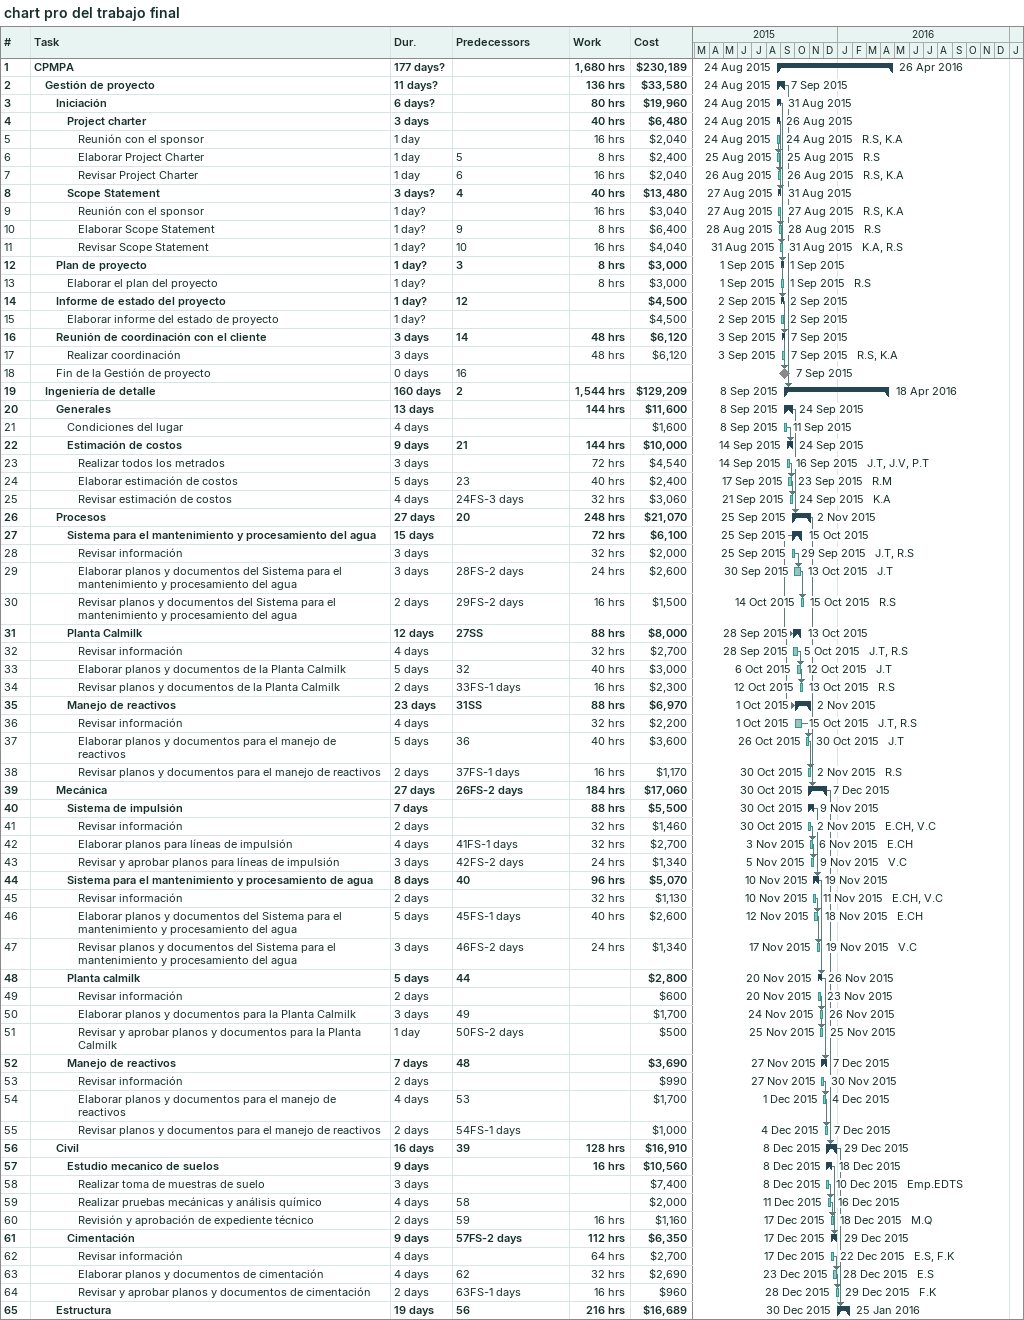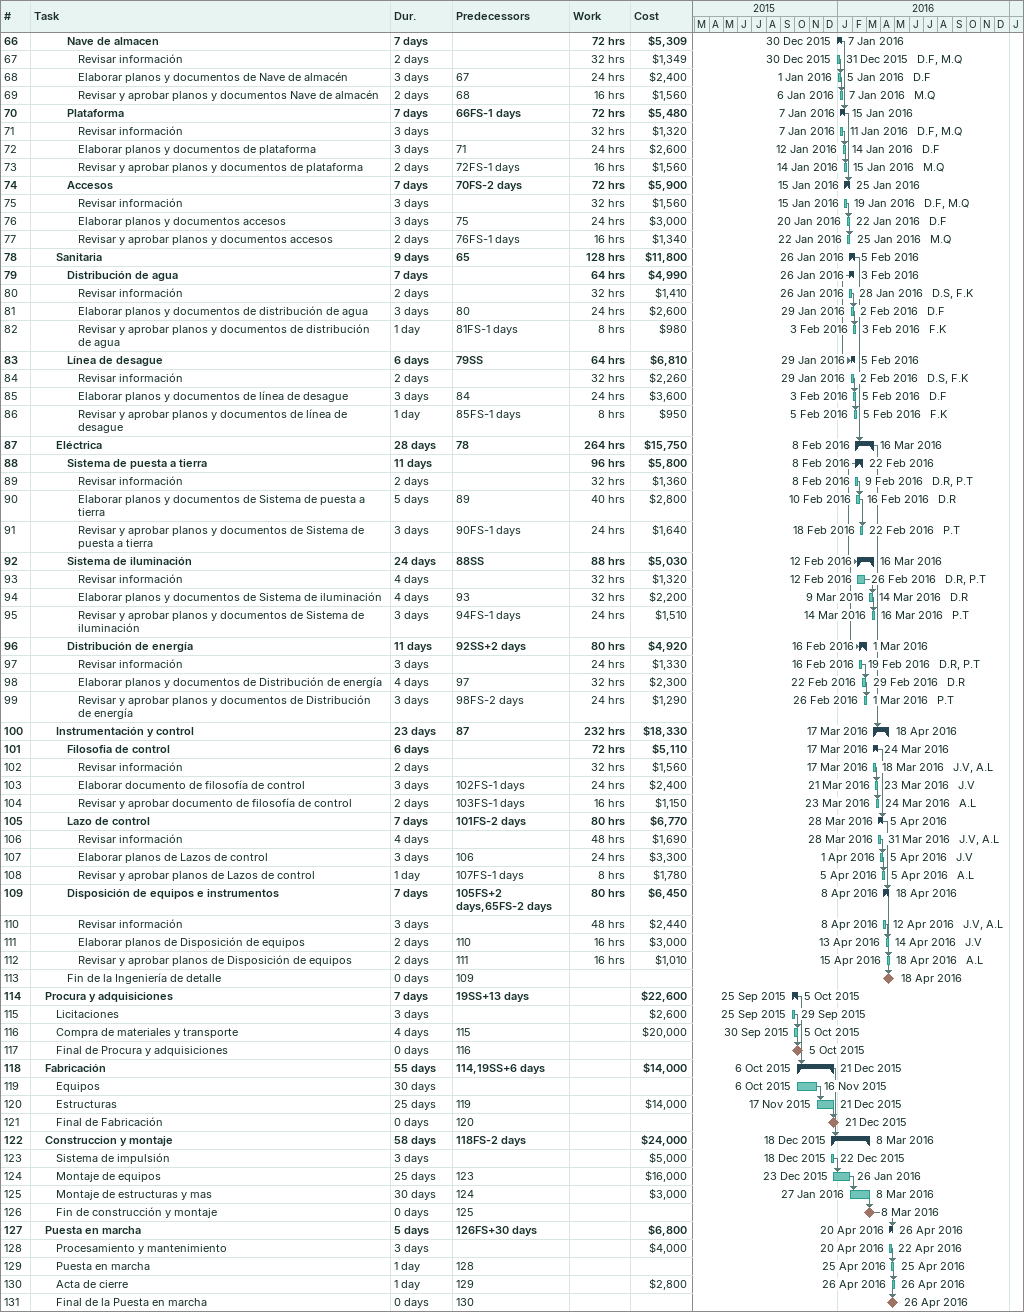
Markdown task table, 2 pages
chart pro del trabajo final

| ID | Level | Task | Duration | Start | Finish | Predecessors | Resources | Work (h) | Cost ($) |
|---|---|---|---|---|---|---|---|---|---|
| 1 | 1 | **CPMPA** | 177d? | 2015-08-24 | 2016-04-26 |  |  | 1680 | 230189 |
| 2 | 2 | **Gestión de proyecto** | 11d? | 2015-08-24 | 2015-09-07 |  |  | 136 | 33580 |
| 3 | 3 | **Iniciación** | 6d? | 2015-08-24 | 2015-08-31 |  |  | 80 | 19960 |
| 4 | 4 | **Project charter** | 3d | 2015-08-24 | 2015-08-26 |  |  | 40 | 6480 |
| 5 | 5 | Reunión con el sponsor | 1d | 2015-08-24 | 2015-08-24 |  | R.S, K.A | 16 | 2040 |
| 6 | 5 | Elaborar Project Charter | 1d | 2015-08-25 | 2015-08-25 | 5 | R.S | 8 | 2400 |
| 7 | 5 | Revisar Project Charter | 1d | 2015-08-26 | 2015-08-26 | 6 | R.S, K.A | 16 | 2040 |
| 8 | 4 | **Scope Statement** | 3d? | 2015-08-27 | 2015-08-31 | 4 |  | 40 | 13480 |
| 9 | 5 | Reunión con el sponsor | 1d? | 2015-08-27 | 2015-08-27 |  | R.S, K.A | 16 | 3040 |
| 10 | 5 | Elaborar Scope Statement | 1d? | 2015-08-28 | 2015-08-28 | 9 | R.S | 8 | 6400 |
| 11 | 5 | Revisar Scope Statement | 1d? | 2015-08-31 | 2015-08-31 | 10 | K.A, R.S | 16 | 4040 |
| 12 | 3 | **Plan de proyecto** | 1d? | 2015-09-01 | 2015-09-01 | 3 |  | 8 | 3000 |
| 13 | 4 | Elaborar el plan del proyecto | 1d? | 2015-09-01 | 2015-09-01 |  | R.S | 8 | 3000 |
| 14 | 3 | **Informe de estado del proyecto** | 1d? | 2015-09-02 | 2015-09-02 | 12 |  |  | 4500 |
| 15 | 4 | Elaborar informe del estado de proyecto | 1d? | 2015-09-02 | 2015-09-02 |  |  |  | 4500 |
| 16 | 3 | **Reunión de coordinación con el cliente** | 3d | 2015-09-03 | 2015-09-07 | 14 |  | 48 | 6120 |
| 17 | 4 | Realizar coordinación | 3d | 2015-09-03 | 2015-09-07 |  | R.S, K.A | 48 | 6120 |
| 18 | 3 | Fin de la Gestión de proyecto | 0d | 2015-09-07 | 2015-09-07 | 16 |  |  |  |
| 19 | 2 | **Ingeniería de detalle** | 160d | 2015-09-08 | 2016-04-18 | 2 |  | 1544 | 129209 |
| 20 | 3 | **Generales** | 13d | 2015-09-08 | 2015-09-24 |  |  | 144 | 11600 |
| 21 | 4 | Condiciones del lugar | 4d | 2015-09-08 | 2015-09-11 |  |  |  | 1600 |
| 22 | 4 | **Estimación de costos** | 9d | 2015-09-14 | 2015-09-24 | 21 |  | 144 | 10000 |
| 23 | 5 | Realizar todos los metrados | 3d | 2015-09-14 | 2015-09-16 |  | J.T, J.V, P.T | 72 | 4540 |
| 24 | 5 | Elaborar estimación de costos | 5d | 2015-09-17 | 2015-09-23 | 23 | R.M | 40 | 2400 |
| 25 | 5 | Revisar estimación de costos | 4d | 2015-09-21 | 2015-09-24 | 24FS-3d | K.A | 32 | 3060 |
| 26 | 3 | **Procesos** | 27d | 2015-09-25 | 2015-11-02 | 20 |  | 248 | 21070 |
| 27 | 4 | **Sistema para el mantenimiento y procesamiento del agua** | 15d | 2015-09-25 | 2015-10-15 |  |  | 72 | 6100 |
| 28 | 5 | Revisar información | 3d | 2015-09-25 | 2015-09-29 |  | J.T, R.S | 32 | 2000 |
| 29 | 5 | Elaborar planos y documentos del Sistema para el mantenimiento y procesamiento del agua | 3d | 2015-09-30 | 2015-10-13 | 28FS-2d | J.T | 24 | 2600 |
| 30 | 5 | Revisar planos y documentos del Sistema para el mantenimiento y procesamiento del agua | 2d | 2015-10-14 | 2015-10-15 | 29FS-2d | R.S | 16 | 1500 |
| 31 | 4 | **Planta Calmilk** | 12d | 2015-09-28 | 2015-10-13 | 27SS |  | 88 | 8000 |
| 32 | 5 | Revisar información | 4d | 2015-09-28 | 2015-10-05 |  | J.T, R.S | 32 | 2700 |
| 33 | 5 | Elaborar planos y documentos de la Planta Calmilk | 5d | 2015-10-06 | 2015-10-12 | 32 | J.T | 40 | 3000 |
| 34 | 5 | Revisar planos y documentos de la Planta Calmilk | 2d | 2015-10-12 | 2015-10-13 | 33FS-1d | R.S | 16 | 2300 |
| 35 | 4 | **Manejo de reactivos** | 23d | 2015-10-01 | 2015-11-02 | 31SS |  | 88 | 6970 |
| 36 | 5 | Revisar información | 4d | 2015-10-01 | 2015-10-15 |  | J.T, R.S | 32 | 2200 |
| 37 | 5 | Elaborar planos y documentos para el manejo de reactivos | 5d | 2015-10-26 | 2015-10-30 | 36 | J.T | 40 | 3600 |
| 38 | 5 | Revisar planos y documentos para el manejo de reactivos | 2d | 2015-10-30 | 2015-11-02 | 37FS-1d | R.S | 16 | 1170 |
| 39 | 3 | **Mecánica** | 27d | 2015-10-30 | 2015-12-07 | 26FS-2d |  | 184 | 17060 |
| 40 | 4 | **Sistema de impulsión** | 7d | 2015-10-30 | 2015-11-09 |  |  | 88 | 5500 |
| 41 | 5 | Revisar información | 2d | 2015-10-30 | 2015-11-02 |  | E.CH, V.C | 32 | 1460 |
| 42 | 5 | Elaborar planos para líneas de impulsión | 4d | 2015-11-03 | 2015-11-06 | 41FS-1d | E.CH | 32 | 2700 |
| 43 | 5 | Revisar y aprobar planos para líneas de impulsión | 3d | 2015-11-05 | 2015-11-09 | 42FS-2d | V.C | 24 | 1340 |
| 44 | 4 | **Sistema para el mantenimiento y procesamiento de agua** | 8d | 2015-11-10 | 2015-11-19 | 40 |  | 96 | 5070 |
| 45 | 5 | Revisar información | 2d | 2015-11-10 | 2015-11-11 |  | E.CH, V.C | 32 | 1130 |
| 46 | 5 | Elaborar planos y documentos del Sistema para el mantenimiento y procesamiento del agua | 5d | 2015-11-12 | 2015-11-18 | 45FS-1d | E.CH | 40 | 2600 |
| 47 | 5 | Revisar planos y documentos del Sistema para el mantenimiento y procesamiento del agua | 3d | 2015-11-17 | 2015-11-19 | 46FS-2d | V.C | 24 | 1340 |
| 48 | 4 | **Planta calmilk** | 5d | 2015-11-20 | 2015-11-26 | 44 |  |  | 2800 |
| 49 | 5 | Revisar información | 2d | 2015-11-20 | 2015-11-23 |  |  |  | 600 |
| 50 | 5 | Elaborar planos y documentos para la Planta Calmilk | 3d | 2015-11-24 | 2015-11-26 | 49 |  |  | 1700 |
| 51 | 5 | Revisar y aprobar planos y documentos para la Planta Calmilk | 1d | 2015-11-25 | 2015-11-25 | 50FS-2d |  |  | 500 |
| 52 | 4 | **Manejo de reactivos** | 7d | 2015-11-27 | 2015-12-07 | 48 |  |  | 3690 |
| 53 | 5 | Revisar información | 2d | 2015-11-27 | 2015-11-30 |  |  |  | 990 |
| 54 | 5 | Elaborar planos y documentos para el manejo de reactivos | 4d | 2015-12-01 | 2015-12-04 | 53 |  |  | 1700 |
| 55 | 5 | Revisar planos y documentos para el manejo de reactivos | 2d | 2015-12-04 | 2015-12-07 | 54FS-1d |  |  | 1000 |
| 56 | 3 | **Civil** | 16d | 2015-12-08 | 2015-12-29 | 39 |  | 128 | 16910 |
| 57 | 4 | **Estudio mecanico de suelos** | 9d | 2015-12-08 | 2015-12-18 |  |  | 16 | 10560 |
| 58 | 5 | Realizar toma de muestras de suelo | 3d | 2015-12-08 | 2015-12-10 |  | Emp.EDTS |  | 7400 |
| 59 | 5 | Realizar pruebas mecánicas y análisis químico | 4d | 2015-12-11 | 2015-12-16 | 58 |  |  | 2000 |
| 60 | 5 | Revisión y aprobación de expediente técnico | 2d | 2015-12-17 | 2015-12-18 | 59 | M.Q | 16 | 1160 |
| 61 | 4 | **Cimentación** | 9d | 2015-12-17 | 2015-12-29 | 57FS-2d |  | 112 | 6350 |
| 62 | 5 | Revisar información | 4d | 2015-12-17 | 2015-12-22 |  | E.S, F.K | 64 | 2700 |
| 63 | 5 | Elaborar planos y documentos de cimentación | 4d | 2015-12-23 | 2015-12-28 | 62 | E.S | 32 | 2690 |
| 64 | 5 | Revisar y aprobar planos y documentos de cimentación | 2d | 2015-12-28 | 2015-12-29 | 63FS-1d | F.K | 16 | 960 |
| 65 | 3 | **Estructura** | 19d | 2015-12-30 | 2016-01-25 | 56 |  | 216 | 16689 |
| 66 | 4 | **Nave de almacen** | 7d | 2015-12-30 | 2016-01-07 |  |  | 72 | 5309 |
| 67 | 5 | Revisar información | 2d | 2015-12-30 | 2015-12-31 |  | D.F, M.Q | 32 | 1349 |
| 68 | 5 | Elaborar planos y documentos de Nave de almacén | 3d | 2016-01-01 | 2016-01-05 | 67 | D.F | 24 | 2400 |
| 69 | 5 | Revisar y aprobar planos y documentos Nave de almacén | 2d | 2016-01-06 | 2016-01-07 | 68 | M.Q | 16 | 1560 |
| 70 | 4 | **Plataforma** | 7d | 2016-01-07 | 2016-01-15 | 66FS-1d |  | 72 | 5480 |
| 71 | 5 | Revisar información | 3d | 2016-01-07 | 2016-01-11 |  | D.F, M.Q | 32 | 1320 |
| 72 | 5 | Elaborar planos y documentos de plataforma | 3d | 2016-01-12 | 2016-01-14 | 71 | D.F | 24 | 2600 |
| 73 | 5 | Revisar y aprobar planos y documentos de plataforma | 2d | 2016-01-14 | 2016-01-15 | 72FS-1d | M.Q | 16 | 1560 |
| 74 | 4 | **Accesos** | 7d | 2016-01-15 | 2016-01-25 | 70FS-2d |  | 72 | 5900 |
| 75 | 5 | Revisar información | 3d | 2016-01-15 | 2016-01-19 |  | D.F, M.Q | 32 | 1560 |
| 76 | 5 | Elaborar planos y documentos accesos | 3d | 2016-01-20 | 2016-01-22 | 75 | D.F | 24 | 3000 |
| 77 | 5 | Revisar y aprobar planos y documentos accesos | 2d | 2016-01-22 | 2016-01-25 | 76FS-1d | M.Q | 16 | 1340 |
| 78 | 3 | **Sanitaria** | 9d | 2016-01-26 | 2016-02-05 | 65 |  | 128 | 11800 |
| 79 | 4 | **Distribución de agua** | 7d | 2016-01-26 | 2016-02-03 |  |  | 64 | 4990 |
| 80 | 5 | Revisar información | 2d | 2016-01-26 | 2016-01-28 |  | D.S, F.K | 32 | 1410 |
| 81 | 5 | Elaborar planos y documentos de distribución de agua | 3d | 2016-01-29 | 2016-02-02 | 80 | D.F | 24 | 2600 |
| 82 | 5 | Revisar y aprobar planos y documentos de distribución de agua | 1d | 2016-02-03 | 2016-02-03 | 81FS-1d | F.K | 8 | 980 |
| 83 | 4 | **Línea de desague** | 6d | 2016-01-29 | 2016-02-05 | 79SS |  | 64 | 6810 |
| 84 | 5 | Revisar información | 2d | 2016-01-29 | 2016-02-02 |  | D.S, F.K | 32 | 2260 |
| 85 | 5 | Elaborar planos y documentos de línea de desague | 3d | 2016-02-03 | 2016-02-05 | 84 | D.F | 24 | 3600 |
| 86 | 5 | Revisar y aprobar planos y documentos de línea de desague | 1d | 2016-02-05 | 2016-02-05 | 85FS-1d | F.K | 8 | 950 |
| 87 | 3 | **Eléctrica** | 28d | 2016-02-08 | 2016-03-16 | 78 |  | 264 | 15750 |
| 88 | 4 | **Sistema de puesta a tierra** | 11d | 2016-02-08 | 2016-02-22 |  |  | 96 | 5800 |
| 89 | 5 | Revisar información | 2d | 2016-02-08 | 2016-02-09 |  | D.R, P.T | 32 | 1360 |
| 90 | 5 | Elaborar planos y documentos de Sistema de puesta a tierra | 5d | 2016-02-10 | 2016-02-16 | 89 | D.R | 40 | 2800 |
| 91 | 5 | Revisar y aprobar planos y documentos de Sistema de puesta a tierra | 3d | 2016-02-18 | 2016-02-22 | 90FS-1d | P.T | 24 | 1640 |
| 92 | 4 | **Sistema de iluminación** | 24d | 2016-02-12 | 2016-03-16 | 88SS |  | 88 | 5030 |
| 93 | 5 | Revisar información | 4d | 2016-02-12 | 2016-02-26 |  | D.R, P.T | 32 | 1320 |
| 94 | 5 | Elaborar planos y documentos de Sistema de iluminación | 4d | 2016-03-09 | 2016-03-14 | 93 | D.R | 32 | 2200 |
| 95 | 5 | Revisar y aprobar planos y documentos de Sistema de iluminación | 3d | 2016-03-14 | 2016-03-16 | 94FS-1d | P.T | 24 | 1510 |
| 96 | 4 | **Distribución de energía** | 11d | 2016-02-16 | 2016-03-01 | 92SS+2d |  | 80 | 4920 |
| 97 | 5 | Revisar información | 3d | 2016-02-16 | 2016-02-19 |  | D.R, P.T | 24 | 1330 |
| 98 | 5 | Elaborar planos y documentos de Distribución de energía | 4d | 2016-02-22 | 2016-02-29 | 97 | D.R | 32 | 2300 |
| 99 | 5 | Revisar y aprobar planos y documentos de Distribución de energía | 3d | 2016-02-26 | 2016-03-01 | 98FS-2d | P.T | 24 | 1290 |
| 100 | 3 | **Instrumentación y control** | 23d | 2016-03-17 | 2016-04-18 | 87 |  | 232 | 18330 |
| 101 | 4 | **Filosofia de control** | 6d | 2016-03-17 | 2016-03-24 |  |  | 72 | 5110 |
| 102 | 5 | Revisar información | 2d | 2016-03-17 | 2016-03-18 |  | J.V, A.L | 32 | 1560 |
| 103 | 5 | Elaborar documento de filosofía de control | 3d | 2016-03-21 | 2016-03-23 | 102FS-1d | J.V | 24 | 2400 |
| 104 | 5 | Revisar y aprobar documento de filosofía de control | 2d | 2016-03-23 | 2016-03-24 | 103FS-1d | A.L | 16 | 1150 |
| 105 | 4 | **Lazo de control** | 7d | 2016-03-28 | 2016-04-05 | 101FS-2d |  | 80 | 6770 |
| 106 | 5 | Revisar información | 4d | 2016-03-28 | 2016-03-31 |  | J.V, A.L | 48 | 1690 |
| 107 | 5 | Elaborar planos de Lazos de control | 3d | 2016-04-01 | 2016-04-05 | 106 | J.V | 24 | 3300 |
| 108 | 5 | Revisar y aprobar planos de Lazos de control | 1d | 2016-04-05 | 2016-04-05 | 107FS-1d | A.L | 8 | 1780 |
| 109 | 4 | **Disposición de equipos e instrumentos** | 7d | 2016-04-08 | 2016-04-18 | 105FS+2d, 65FS-2d |  | 80 | 6450 |
| 110 | 5 | Revisar información | 3d | 2016-04-08 | 2016-04-12 |  | J.V, A.L | 48 | 2440 |
| 111 | 5 | Elaborar planos de Disposición de equipos | 2d | 2016-04-13 | 2016-04-14 | 110 | J.V | 16 | 3000 |
| 112 | 5 | Revisar y aprobar planos de Disposición de equipos | 2d | 2016-04-15 | 2016-04-18 | 111 | A.L | 16 | 1010 |
| 113 | 4 | Fin de la Ingeniería de detalle | 0d | 2016-04-18 | 2016-04-18 | 109 |  |  |  |
| 114 | 2 | **Procura y adquisiciones** | 7d | 2015-09-25 | 2015-10-05 | 19SS+13d |  |  | 22600 |
| 115 | 3 | Licitaciones | 3d | 2015-09-25 | 2015-09-29 |  |  |  | 2600 |
| 116 | 3 | Compra de materiales y transporte | 4d | 2015-09-30 | 2015-10-05 | 115 |  |  | 20000 |
| 117 | 3 | Final de Procura y adquisiciones | 0d | 2015-10-05 | 2015-10-05 | 116 |  |  |  |
| 118 | 2 | **Fabricación** | 55d | 2015-10-06 | 2015-12-21 | 114, 19SS+6d |  |  | 14000 |
| 119 | 3 | Equipos | 30d | 2015-10-06 | 2015-11-16 |  |  |  |  |
| 120 | 3 | Estructuras | 25d | 2015-11-17 | 2015-12-21 | 119 |  |  | 14000 |
| 121 | 3 | Final de Fabricación | 0d | 2015-12-21 | 2015-12-21 | 120 |  |  |  |
| 122 | 2 | **Construccion y montaje** | 58d | 2015-12-18 | 2016-03-08 | 118FS-2d |  |  | 24000 |
| 123 | 3 | Sistema de impulsión | 3d | 2015-12-18 | 2015-12-22 |  |  |  | 5000 |
| 124 | 3 | Montaje de equipos | 25d | 2015-12-23 | 2016-01-26 | 123 |  |  | 16000 |
| 125 | 3 | Montaje de estructuras y mas | 30d | 2016-01-27 | 2016-03-08 | 124 |  |  | 3000 |
| 126 | 3 | Fin de construcción y montaje | 0d | 2016-03-08 | 2016-03-08 | 125 |  |  |  |
| 127 | 2 | **Puesta en marcha** | 5d | 2016-04-20 | 2016-04-26 | 126FS+30d |  |  | 6800 |
| 128 | 3 | Procesamiento y mantenimiento | 3d | 2016-04-20 | 2016-04-22 |  |  |  | 4000 |
| 129 | 3 | Puesta en marcha | 1d | 2016-04-25 | 2016-04-25 | 128 |  |  |  |
| 130 | 3 | Acta de cierre | 1d | 2016-04-26 | 2016-04-26 | 129 |  |  | 2800 |
| 131 | 3 | Final de la Puesta en marcha | 0d | 2016-04-26 | 2016-04-26 | 130 |  |  |  |
